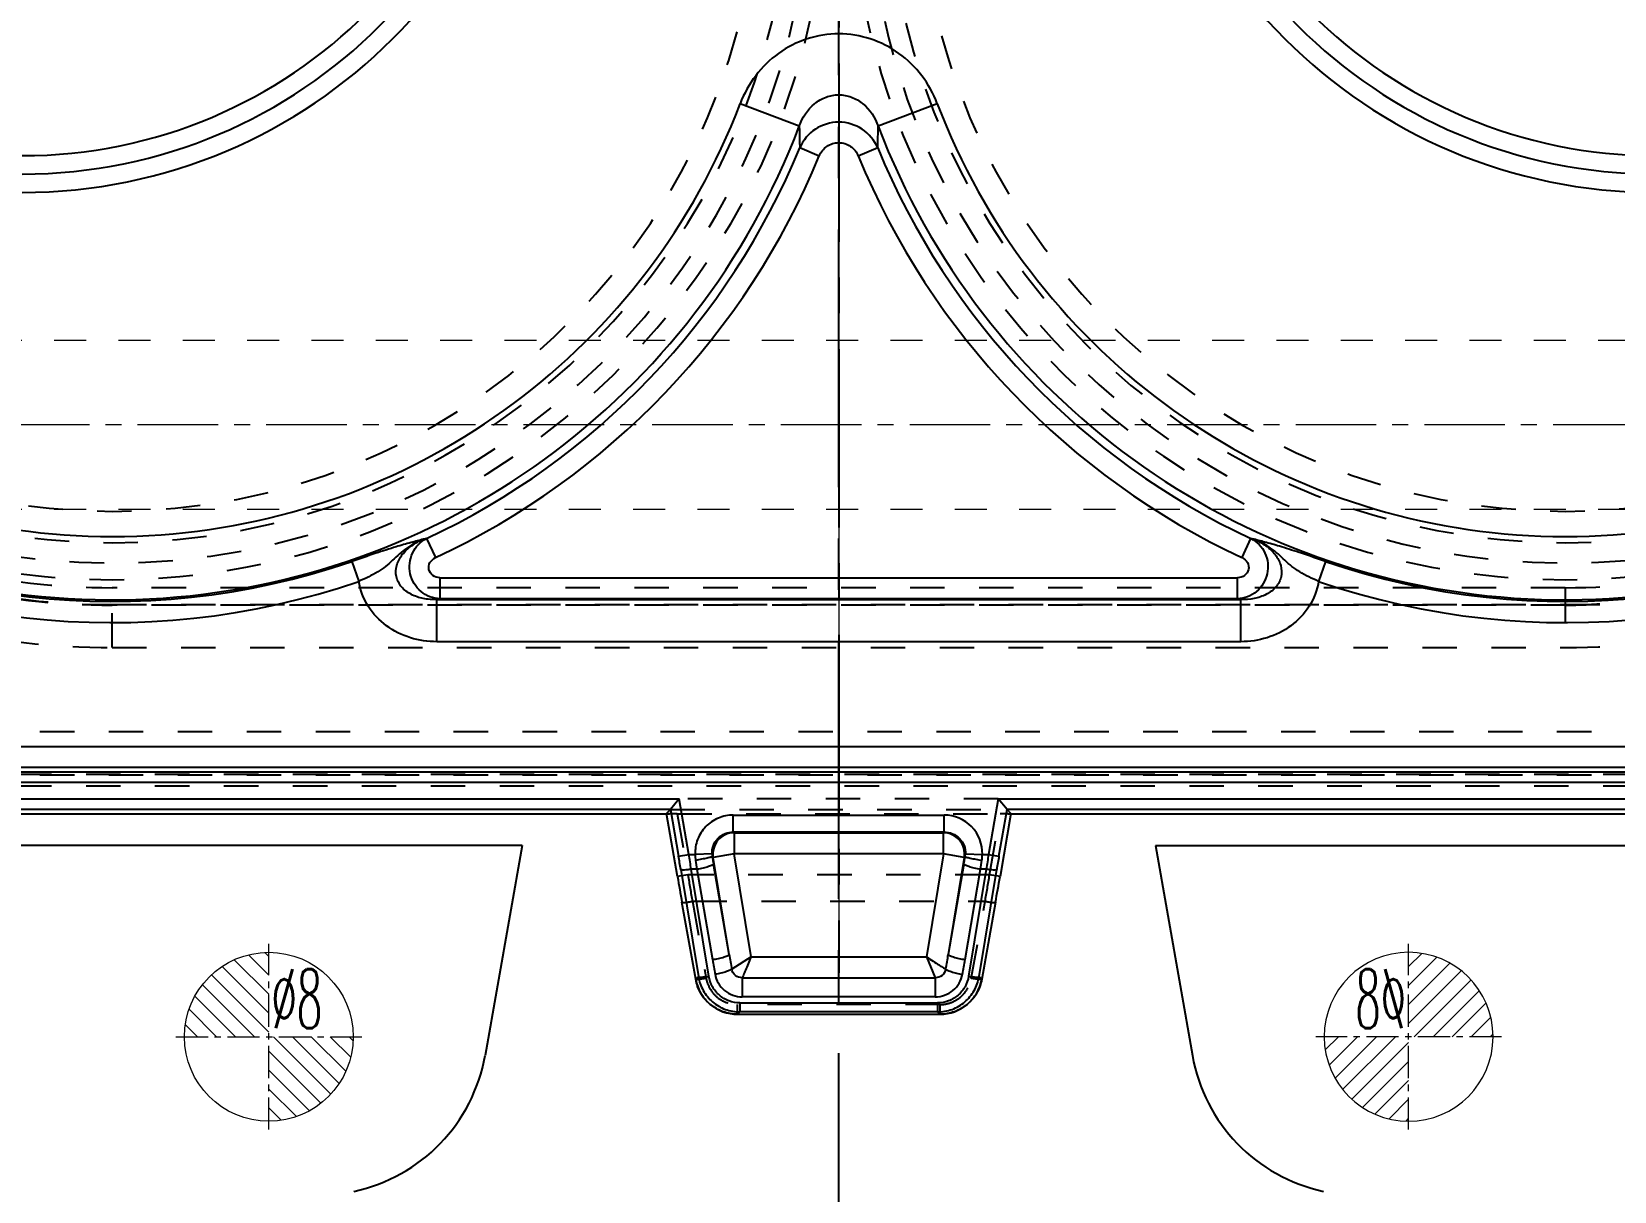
# Model space of a CAD drawing. Header units: millimetres. Extents: x 1727 to 4210, y -6182 to 759.
# Drawn here: x 2524 to 2599, y -1330 to -1275.1 of the extents above; entities that cross this region are included whole.
import ezdxf
from ezdxf.enums import TextEntityAlignment as Align

# ---------------------------------------------------------------- set-up
doc = ezdxf.new("R2010")
doc.units = ezdxf.units.MM
doc.header["$LTSCALE"] = 16.335
doc.linetypes.add('CENTER', pattern=[0.6, 0.375, -0.075, 0.075, -0.075])
doc.linetypes.add('HIDDEN', pattern=[0.2, 0.1, -0.1])
doc.layers.get('0').update_dxf_attribs({"linetype": 'CONTINUOUS'})
for name, color, linetype, lineweight in [('cool', 153, 'HIDDEN', 9), ('epin', 13, 'CONTINUOUS', 9), ('moldbase', 7, 'CONTINUOUS', 20)]:
    doc.layers.add(name, color=color, linetype=linetype, lineweight=lineweight)
doc.layers.add('DEFAULT_2', color=8, linetype='HIDDEN')
doc.styles.add('TXT05', font='txt.shx', dxfattribs={"width": 0.5, "bigfont": 'gbcbig.shx'})

# ---------------------------------------------------------------- blocks, each defined once
blk = doc.blocks.new('124')
at = {"layer": 'cool', "ltscale": 0.932966}
for p, q in [((10.142, -1344.709), (401.482, -1344.709)), ((10.142, -1352.709), (401.482, -1352.709))]:
    blk.add_line(p, q, dxfattribs=at)
at = {"layer": 'cool', "color": 1, "linetype": 'CENTER', "ltscale": 0.621977}
blk.add_line((-4.188, -1348.709), (415.812, -1348.709), dxfattribs=at)
blk = doc.blocks.new('epin_ejp_8')
at = {"layer": 'epin'}
h = blk.add_hatch(dxfattribs=at)
h.set_pattern_fill('_ANSI31', color=123, scale=0.2, angle=90, style=0)
h.set_pattern_definition([(135, (-263.1036, 1313.3417), (-0.4490128, -0.4490128), [])])
h.paths.add_polyline_path([(0, 4, 0.414214), (-4, 0), (0, 0)])
h.paths.add_polyline_path([(4, 0), (0, 0), (0, -4, 0.414214)])
at = {"layer": 'epin', "color": 1, "linetype": 'CENTER', "ltscale": 0.248791}
for p, q in [((0, -4.4), (0, 4.4)), ((-4.4, 0), (4.4, 0))]:
    blk.add_line(p, q, dxfattribs=at)
at = {"layer": 'epin'}
blk.add_circle((0, 0), 4, dxfattribs=at)
at = {"layer": 'epin', "color": 6, "style": 'TXT05', "width": 0.5}
blk.add_text('%%c8', height=2.8, dxfattribs=at).set_placement((1.327, 1.8), align=Align.MIDDLE)
blk = doc.blocks.new('01')
at = {"layer": 'epin'}
blk.add_blockref('epin_ejp_8', (2535.273, -1322.709), dxfattribs=at)
at = {"layer": 'epin', "xscale": -1}
blk.add_blockref('epin_ejp_8', (2589.273, -1322.709), dxfattribs=at)

msp = doc.modelspace()

# ---------------------------------------------------------------- linework, layer by layer
at = {"color": 1, "linetype": 'CENTER', "ltscale": 1.990328}
msp.add_line((2562.273, -1413.709), (2562.273, -1063.709), dxfattribs=at)
at = {"color": 1, "linetype": 'CENTER', "ltscale": 1.38079}
msp.add_line((2562.273, -1127.731), (2562.273, -1319.686), dxfattribs=at)
at = {"color": 7, "linetype": 'Continuous'}
for p, q in [((2560.405, -1279.574), (2557.603, -1278.507)), ((2566.943, -1278.507), (2564.141, -1279.574)), ((2561.349, -1280.985), (2560.425, -1280.604)), ((2564.121, -1280.604), (2563.197, -1280.985)), ((2542.745, -1299.105), (2542.601, -1299.136)), ((2542.745, -1299.105), (2543.168, -1300.011)), ((2581.379, -1300.011), (2581.801, -1299.105)), ((2581.946, -1299.136), (2581.801, -1299.105)), ((2539.212, -1300.191), (2539.537, -1301.136)), ((2585.335, -1300.191), (2585.01, -1301.136)), ((2543.379, -1300.964), (2581.167, -1300.964)), ((2543.379, -1300.964), (2543.379, -1301.963)), ((2581.167, -1301.963), (2581.167, -1300.964)), ((2543.229, -1301.996), (2581.317, -1301.996)), ((2543.229, -1303.995), (2543.229, -1301.996)), ((2581.167, -1301.963), (2543.379, -1301.963)), ((2581.317, -1303.995), (2581.317, -1301.996)), ((2581.317, -1303.995), (2543.229, -1303.995)), ((2454.738, -1308.956), (2669.808, -1308.956)), ((2669.808, -1309.958), (2454.738, -1309.958)), ((2454.738, -1310.166), (2669.808, -1310.166)), ((2669.808, -1310.667), (2454.738, -1310.667)), ((2454.738, -1311.443), (2554.719, -1311.443)), ((2554.297, -1311.944), (2454.738, -1311.944)), ((2454.738, -1312.149), (2554.113, -1312.149)), ((2554.297, -1311.944), (2554.113, -1312.129)), ((2554.632, -1315.123), (2554.113, -1312.129)), ((2554.719, -1311.443), (2554.296, -1311.944)), ((2554.297, -1311.944), (2554.681, -1314.156)), ((2555.175, -1314.07), (2554.719, -1311.443)), ((2569.827, -1311.443), (2569.371, -1314.07)), ((2569.827, -1311.443), (2669.808, -1311.443)), ((2570.25, -1311.944), (2569.827, -1311.443)), ((2569.865, -1314.156), (2570.249, -1311.944)), ((2570.434, -1312.129), (2569.914, -1315.123)), ((2669.808, -1311.944), (2570.25, -1311.944)), ((2570.434, -1312.129), (2570.25, -1311.944)), ((2570.434, -1312.149), (2669.808, -1312.149)), ((2557.274, -1313.009), (2557.274, -1312.206)), ((2557.275, -1312.206), (2567.272, -1312.206)), ((2567.272, -1313.009), (2567.272, -1312.206)), ((2567.272, -1313.009), (2557.274, -1313.009)), ((2557.274, -1313.009), (2557.314, -1313.043)), ((2557.314, -1313.043), (2567.232, -1313.043)), ((2557.314, -1313.043), (2557.314, -1314.047)), ((2567.232, -1313.043), (2567.272, -1313.009)), ((2567.232, -1314.047), (2567.232, -1313.043)), ((2554.681, -1314.156), (2555.175, -1314.07)), ((2555.175, -1314.07), (2555.468, -1314.07)), ((2556.271, -1314.044), (2555.468, -1314.07)), ((2556.284, -1314.176), (2556.324, -1314.21)), ((2557.314, -1314.047), (2556.324, -1314.21)), ((2557.082, -1318.809), (2556.324, -1314.21)), ((2567.232, -1314.047), (2557.314, -1314.047)), ((2558.119, -1318.927), (2557.314, -1314.047)), ((2567.232, -1314.047), (2566.428, -1318.927)), ((2568.222, -1314.21), (2567.232, -1314.047)), ((2568.222, -1314.21), (2567.464, -1318.809)), ((2568.222, -1314.21), (2568.262, -1314.176)), ((2568.276, -1314.044), (2569.078, -1314.07)), ((2569.078, -1314.07), (2569.371, -1314.07)), ((2569.371, -1314.07), (2569.865, -1314.156)), ((2554.788, -1314.79), (2555.624, -1319.861)), ((2555.552, -1314.775), (2555.282, -1314.775)), ((2556.118, -1319.845), (2555.282, -1314.775)), ((2555.552, -1314.775), (2556.29, -1319.052)), ((2557.082, -1318.809), (2556.345, -1314.531)), ((2568.202, -1314.531), (2567.464, -1318.809)), ((2568.256, -1319.052), (2568.994, -1314.775)), ((2569.264, -1314.775), (2568.428, -1319.845)), ((2568.922, -1319.861), (2569.758, -1314.79)), ((2569.264, -1314.775), (2568.994, -1314.775)), ((2555.498, -1319.986), (2554.846, -1316.337)), ((2569.7, -1316.337), (2569.048, -1319.986)), ((2558.119, -1318.927), (2557.202, -1319.508)), ((2558.119, -1318.927), (2566.428, -1318.927)), ((2566.428, -1318.927), (2566.846, -1319.913)), ((2555.498, -1319.986), (2555.624, -1319.861)), ((2555.498, -1319.989), (2555.498, -1319.986)), ((2557.7, -1319.913), (2566.846, -1319.913)), ((2557.7, -1319.913), (2557.7, -1320.815)), ((2566.846, -1319.913), (2566.846, -1320.815)), ((2568.922, -1319.861), (2569.048, -1319.986)), ((2569.048, -1319.986), (2569.048, -1319.989)), ((2557.592, -1321.102), (2566.954, -1321.102)), ((2557.592, -1321.102), (2557.592, -1321.533)), ((2566.845, -1320.815), (2557.701, -1320.815)), ((2566.954, -1321.102), (2566.954, -1321.533)), ((2557.481, -1321.644), (2557.592, -1321.533)), ((2557.481, -1321.644), (2567.065, -1321.644)), ((2557.481, -1321.644), (2557.481, -1321.645)), ((2566.954, -1321.533), (2557.592, -1321.533)), ((2566.954, -1321.533), (2567.065, -1321.644)), ((2567.065, -1321.645), (2567.065, -1321.644))]:
    msp.add_line(p, q, dxfattribs=at)
at = {"color": 2}
for p, q in [((2547.273, -1313.649), (2474.273, -1313.649)), ((2547.273, -1313.649), (2545.519, -1323.596)), ((2577.273, -1313.649), (2650.273, -1313.649)), ((2577.273, -1313.649), (2579.027, -1323.596))]:
    msp.add_line(p, q, dxfattribs=at)
at = {"color": 7, "linetype": 'Continuous'}
for centre, radius, start, end in [((2523.581, -1257.879), 24.83, 270, 360), ((2523.581, -1257.879), 23.96, 270, 0), ((2523.581, -1257.879), 23.089, 270, 0), ((2600.966, -1257.879), 24.83, 180, 270), ((2600.966, -1257.879), 23.96, 180, 270), ((2600.966, -1257.879), 23.089, 180, 270), ((2527.852, -1267.175), 31.836, 209.20434, 339.14831), ((2596.694, -1267.175), 31.836, 200.85169, 330.79566), ((2527.852, -1267.175), 34.835, 206.67461, 339.14836), ((2562.273, -1281.393), 2.01, 23.12697, 156.87024), ((2596.694, -1267.175), 34.835, 200.85164, 333.32539), ((2527.852, -1267.175), 35.233, 295.00586, 337.59541), ((2596.694, -1267.175), 35.233, 202.40459, 244.99414), ((2527.852, -1267.175), 36.232, 295.00589, 337.5953), ((2596.694, -1267.175), 36.232, 202.4047, 244.99414), ((2527.852, -1267.175), 34.916, 238.03587, 288.9835), ((2596.694, -1267.175), 34.916, 251.01485, 301.96247), ((2527.852, -1267.175), 35.915, 238.03475, 288.98671), ((2596.694, -1267.175), 35.915, 251.01372, 301.96567), ((2527.686, -1228.296), 75.32, 281.9067, 282.02728), ((2596.881, -1228.198), 75.421, 257.97267, 258.09308), ((2567.273, -1314.012), 1.805, 358.1475, 90.05338), ((2557.318, -1314.05), 1.007, 90.22949, 189.13309), ((2567.228, -1314.05), 1.007, 350.86691, 89.77051), ((2479.576, -1327.194), 76.228, 9.36482, 9.8482), ((2462.504, -1328.547), 93.795, 8.44355, 8.87888), ((2557.974, -1314.002), 2.507, 181.55097, 188.02347), ((2668.882, -1298.364), 114.511, 188.02588, 188.23942), ((2557.245, -1314.01), 0.975, 182.01001, 189.81663), ((2636.837, -1300.655), 81.68, 189.52857, 189.78111), ((2487.717, -1300.657), 81.671, 350.21888, 350.47144), ((2567.301, -1314.01), 0.975, 350.18365, 357.98941), ((2455.692, -1298.368), 114.484, 351.76055, 351.97415), ((2566.572, -1314.002), 2.507, 351.97649, 358.44908), ((2661.488, -1328.463), 93.235, 171.11981, 171.55776), ((2644.687, -1327.146), 75.941, 170.15089, 170.63609), ((2798.203, -1272.843), 247.213, 189.84752, 190.13317), ((2326.454, -1272.862), 247.101, 349.86677, 350.15255), ((2720.856, -1291.123), 166.098, 189.59516, 189.83966), ((2403.699, -1291.124), 166.089, 350.16031, 350.40483), ((2647.307, -1303.361), 92.359, 189.78143, 190.2215), ((2477.243, -1303.362), 92.356, 349.77838, 350.21847), ((2557.479, -1319.632), 2.013, 190.21215, 270.07098), ((2567.067, -1319.632), 2.013, 269.92907, 349.78779)]:
    msp.add_arc(centre, radius, start, end, dxfattribs=at)
at = {"color": 2}
for centre, start, end in [((2537.641, -1322.207), 282, 350), ((2586.906, -1322.207), 190, 258)]:
    msp.add_arc(centre, 8, start, end, dxfattribs=at)
at = {"color": 7, "linetype": 'Continuous'}
for points, knots in [([(2566.943, -1278.507), (2566.763, -1278.035), (2566.266, -1277.136), (2565.167, -1276.06), (2563.794, -1275.361), (2562.273, -1275.118), (2560.751, -1275.362), (2559.379, -1276.061), (2558.28, -1277.136), (2557.783, -1278.035), (2557.603, -1278.507)], [0, 0, 0, 0, 0.125052, 0.250078, 0.375054, 0.500036, 0.625012, 0.749977, 0.874973, 1, 1, 1, 1]), ([(2560.405, -1279.574), (2560.543, -1279.167), (2560.914, -1278.592), (2561.655, -1278.166), (2562.273, -1278.047), (2562.891, -1278.166), (2563.632, -1278.591), (2564.003, -1279.167), (2564.141, -1279.574)], [0, 0, 0, 0, 0.255471, 0.379135, 0.499993, 0.620855, 0.744516, 1, 1, 1, 1]), ([(2560.405, -1279.574), (2560.407, -1279.662), (2560.413, -1280.005), (2560.42, -1280.348), (2560.425, -1280.604)], [0, 0, 0, 0, 0.255924, 1, 1, 1, 1]), ([(2564.121, -1280.604), (2564.123, -1280.52), (2564.13, -1280.177), (2564.136, -1279.834), (2564.141, -1279.574)], [0, 0, 0, 0, 0.244288, 1, 1, 1, 1]), ([(2561.349, -1280.985), (2561.424, -1280.804), (2561.68, -1280.477), (2562.273, -1280.29), (2562.866, -1280.477), (2563.123, -1280.804), (2563.197, -1280.985)], [0, 0, 0, 0, 0.250299, 0.500024, 0.749739, 1, 1, 1, 1]), ([(2542.601, -1299.136), (2542.404, -1299.19), (2541.97, -1299.306), (2541.216, -1299.522), (2540.283, -1299.825), (2539.588, -1300.062), (2539.21, -1300.192)], [0, 0, 0, 0, 0.171914, 0.379775, 0.662166, 1, 1, 1, 1]), ([(2542.601, -1299.136), (2542.322, -1299.244), (2541.923, -1299.459), (2541.457, -1299.831), (2541.139, -1300.14), (2540.81, -1300.44), (2540.429, -1300.702), (2539.998, -1300.928), (2539.694, -1301.068), (2539.537, -1301.136)], [0, 0, 0, 0, 0.243324, 0.364858, 0.484885, 0.604112, 0.727531, 0.860319, 1, 1, 1, 1]), ([(2543.229, -1301.996), (2543.016, -1302.005), (2542.595, -1301.977), (2542.011, -1301.783), (2541.538, -1301.433), (2541.269, -1300.925), (2541.298, -1300.352), (2541.581, -1299.837), (2542.032, -1299.418), (2542.403, -1299.216), (2542.601, -1299.136)], [0, 0, 0, 0, 0.135132, 0.264673, 0.386245, 0.50014, 0.613806, 0.735073, 0.864615, 1, 1, 1, 1]), ([(2543.379, -1301.963), (2543.218, -1301.958), (2542.893, -1301.892), (2542.465, -1301.637), (2542.138, -1301.252), (2541.95, -1300.781), (2541.921, -1300.274), (2542.054, -1299.787), (2542.335, -1299.375), (2542.601, -1299.178), (2542.745, -1299.105)], [0, 0, 0, 0, 0.122721, 0.246993, 0.372917, 0.500027, 0.627077, 0.75304, 0.877303, 1, 1, 1, 1]), ([(2581.801, -1299.105), (2581.945, -1299.178), (2582.212, -1299.375), (2582.492, -1299.787), (2582.625, -1300.274), (2582.596, -1300.781), (2582.408, -1301.252), (2582.082, -1301.637), (2581.653, -1301.892), (2581.328, -1301.958), (2581.167, -1301.963)], [0, 0, 0, 0, 0.1227, 0.246967, 0.372895, 0.500008, 0.627055, 0.753013, 0.877282, 1, 1, 1, 1]), ([(2581.946, -1299.136), (2582.143, -1299.216), (2582.514, -1299.418), (2582.966, -1299.837), (2583.249, -1300.353), (2583.277, -1300.927), (2583.008, -1301.433), (2582.535, -1301.784), (2581.95, -1301.977), (2581.53, -1302.005), (2581.317, -1301.996)], [0, 0, 0, 0, 0.13544, 0.265057, 0.3864, 0.5001, 0.613964, 0.735464, 0.864929, 1, 1, 1, 1]), ([(2585.01, -1301.136), (2584.852, -1301.069), (2584.548, -1300.929), (2584.117, -1300.702), (2583.736, -1300.44), (2583.407, -1300.14), (2583.089, -1299.831), (2582.624, -1299.459), (2582.224, -1299.244), (2581.946, -1299.136)], [0, 0, 0, 0, 0.139681, 0.272467, 0.395914, 0.515123, 0.635146, 0.756682, 1, 1, 1, 1]), ([(2585.335, -1300.191), (2584.957, -1300.061), (2584.262, -1299.825), (2583.33, -1299.522), (2582.576, -1299.306), (2582.142, -1299.19), (2581.946, -1299.136)], [0, 0, 0, 0, 0.337856, 0.62021, 0.82807, 1, 1, 1, 1]), ([(2543.379, -1300.964), (2543.262, -1300.964), (2543.025, -1300.896), (2542.814, -1300.589), (2542.875, -1300.222), (2543.061, -1300.06), (2543.168, -1300.011)], [0, 0, 0, 0, 0.255947, 0.499788, 0.743762, 1, 1, 1, 1]), ([(2581.379, -1300.011), (2581.485, -1300.06), (2581.671, -1300.222), (2581.733, -1300.589), (2581.522, -1300.895), (2581.285, -1300.964), (2581.167, -1300.964)], [0, 0, 0, 0, 0.25595, 0.499771, 0.743766, 1, 1, 1, 1]), ([(2543.229, -1303.995), (2542.807, -1303.995), (2541.959, -1303.87), (2540.807, -1303.297), (2539.916, -1302.362), (2539.606, -1301.551), (2539.537, -1301.136)], [0, 0, 0, 0, 0.250243, 0.500356, 0.750285, 1, 1, 1, 1]), ([(2585.01, -1301.136), (2584.941, -1301.551), (2584.63, -1302.362), (2583.739, -1303.297), (2582.588, -1303.87), (2581.739, -1303.995), (2581.317, -1303.995)], [0, 0, 0, 0, 0.249725, 0.499632, 0.749711, 1, 1, 1, 1]), ([(2557.275, -1312.206), (2557.035, -1312.208), (2556.55, -1312.302), (2555.942, -1312.722), (2555.541, -1313.342), (2555.463, -1313.83), (2555.468, -1314.07)], [0, 0, 0, 0, 0.250016, 0.500002, 0.749986, 1, 1, 1, 1]), ([(2556.271, -1314.044), (2556.261, -1313.783), (2556.466, -1313.23), (2557.013, -1313.008), (2557.274, -1313.009)], [0, 0, 0, 0, 0.4999, 1, 1, 1, 1]), ([(2567.272, -1313.009), (2567.533, -1313.009), (2568.08, -1313.23), (2568.285, -1313.783), (2568.276, -1314.044)], [0, 0, 0, 0, 0.500099, 1, 1, 1, 1]), ([(2556.284, -1314.176), (2556.28, -1314.182), (2556.256, -1314.191), (2556.211, -1314.207), (2556.134, -1314.226), (2556.034, -1314.25), (2555.911, -1314.275), (2555.729, -1314.311), (2555.587, -1314.336), (2555.492, -1314.352)], [0, 0, 0, 0, 0.026823, 0.087127, 0.183744, 0.313427, 0.470338, 0.644217, 1, 1, 1, 1]), ([(2568.262, -1314.176), (2568.266, -1314.182), (2568.29, -1314.191), (2568.336, -1314.207), (2568.412, -1314.226), (2568.513, -1314.25), (2568.635, -1314.275), (2568.818, -1314.311), (2568.959, -1314.336), (2569.054, -1314.352)], [0, 0, 0, 0, 0.026823, 0.087128, 0.183745, 0.313427, 0.470339, 0.644217, 1, 1, 1, 1]), ([(2555.282, -1314.775), (2555.223, -1314.784), (2555.111, -1314.8), (2554.963, -1314.811), (2554.862, -1314.812), (2554.809, -1314.803), (2554.792, -1314.795), (2554.788, -1314.79)], [0, 0, 0, 0, 0.36305, 0.675371, 0.894743, 0.961623, 1, 1, 1, 1]), ([(2556.345, -1314.531), (2556.343, -1314.542), (2556.319, -1314.563), (2556.271, -1314.589), (2556.196, -1314.62), (2556.055, -1314.667), (2555.838, -1314.722), (2555.652, -1314.758), (2555.552, -1314.775)], [0, 0, 0, 0, 0.037246, 0.103587, 0.200155, 0.324189, 0.637686, 1, 1, 1, 1]), ([(2568.994, -1314.775), (2568.894, -1314.758), (2568.709, -1314.722), (2568.492, -1314.667), (2568.35, -1314.62), (2568.275, -1314.589), (2568.227, -1314.563), (2568.204, -1314.542), (2568.202, -1314.531)], [0, 0, 0, 0, 0.362149, 0.675533, 0.799653, 0.896328, 0.962728, 1, 1, 1, 1]), ([(2569.758, -1314.79), (2569.755, -1314.795), (2569.737, -1314.803), (2569.685, -1314.812), (2569.583, -1314.811), (2569.435, -1314.8), (2569.324, -1314.784), (2569.264, -1314.775)], [0, 0, 0, 0, 0.038373, 0.105246, 0.324629, 0.636956, 1, 1, 1, 1]), ([(2556.29, -1319.052), (2556.386, -1319.036), (2556.571, -1319), (2556.79, -1318.945), (2556.937, -1318.897), (2557.012, -1318.865), (2557.059, -1318.839), (2557.08, -1318.818), (2557.082, -1318.809)], [0, 0, 0, 0, 0.348799, 0.675616, 0.804907, 0.902512, 0.965866, 1, 1, 1, 1]), ([(2558.119, -1318.927), (2558.071, -1319.036), (2557.984, -1319.245), (2557.863, -1319.531), (2557.768, -1319.75), (2557.719, -1319.871), (2557.7, -1319.913)], [0, 0, 0, 0, 0.333827, 0.634928, 0.868788, 1, 1, 1, 1]), ([(2566.428, -1318.927), (2566.533, -1318.995), (2566.735, -1319.121), (2567.007, -1319.293), (2567.205, -1319.421), (2567.311, -1319.485), (2567.344, -1319.508)], [0, 0, 0, 0, 0.34814, 0.657869, 0.888681, 1, 1, 1, 1]), ([(2567.464, -1318.809), (2567.466, -1318.818), (2567.487, -1318.839), (2567.534, -1318.865), (2567.609, -1318.897), (2567.756, -1318.945), (2567.975, -1319), (2568.16, -1319.036), (2568.256, -1319.052)], [0, 0, 0, 0, 0.034135, 0.097488, 0.195093, 0.324384, 0.651201, 1, 1, 1, 1]), ([(2557.202, -1319.508), (2557.196, -1319.518), (2557.171, -1319.537), (2557.12, -1319.564), (2557.044, -1319.595), (2556.901, -1319.643), (2556.688, -1319.697), (2556.507, -1319.734), (2556.413, -1319.75)], [0, 0, 0, 0, 0.04086, 0.110603, 0.209244, 0.335693, 0.655161, 1, 1, 1, 1]), ([(2557.7, -1319.913), (2557.585, -1319.915), (2557.348, -1319.835), (2557.222, -1319.619), (2557.202, -1319.508)], [0, 0, 0, 0, 0.502819, 1, 1, 1, 1]), ([(2567.344, -1319.508), (2567.324, -1319.619), (2567.198, -1319.836), (2566.961, -1319.914), (2566.846, -1319.913)], [0, 0, 0, 0, 0.498253, 1, 1, 1, 1]), ([(2567.344, -1319.508), (2567.35, -1319.518), (2567.376, -1319.537), (2567.427, -1319.564), (2567.503, -1319.595), (2567.646, -1319.643), (2567.859, -1319.697), (2568.039, -1319.734), (2568.133, -1319.75)], [0, 0, 0, 0, 0.041076, 0.111181, 0.210203, 0.336914, 0.656204, 1, 1, 1, 1]), ([(2557.481, -1321.644), (2557.248, -1321.644), (2556.779, -1321.562), (2556.162, -1321.206), (2555.703, -1320.662), (2555.539, -1320.215), (2555.498, -1319.986)], [0, 0, 0, 0, 0.250237, 0.500387, 0.750318, 1, 1, 1, 1]), ([(2555.624, -1319.861), (2555.628, -1319.866), (2555.647, -1319.874), (2555.699, -1319.882), (2555.797, -1319.882), (2555.944, -1319.871), (2556.056, -1319.855), (2556.118, -1319.845)], [0, 0, 0, 0, 0.041226, 0.112105, 0.324524, 0.621759, 1, 1, 1, 1]), ([(2555.624, -1319.861), (2555.663, -1320.09), (2555.821, -1320.539), (2556.273, -1321.089), (2556.889, -1321.45), (2557.359, -1321.533), (2557.592, -1321.533)], [0, 0, 0, 0, 0.249552, 0.499358, 0.749522, 1, 1, 1, 1]), ([(2557.592, -1321.102), (2557.417, -1321.102), (2557.063, -1321.039), (2556.602, -1320.767), (2556.264, -1320.354), (2556.147, -1320.017), (2556.118, -1319.845)], [0, 0, 0, 0, 0.251014, 0.501439, 0.75106, 1, 1, 1, 1]), ([(2556.413, -1319.751), (2556.44, -1319.898), (2556.547, -1320.186), (2556.845, -1320.536), (2557.245, -1320.763), (2557.55, -1320.815), (2557.701, -1320.815)], [0, 0, 0, 0, 0.248906, 0.498525, 0.748977, 1, 1, 1, 1]), ([(2566.845, -1320.815), (2566.996, -1320.815), (2567.301, -1320.763), (2567.701, -1320.536), (2568, -1320.186), (2568.107, -1319.898), (2568.133, -1319.751)], [0, 0, 0, 0, 0.251023, 0.501475, 0.751094, 1, 1, 1, 1]), ([(2568.428, -1319.845), (2568.4, -1320.017), (2568.282, -1320.354), (2567.945, -1320.767), (2567.483, -1321.039), (2567.129, -1321.102), (2566.954, -1321.102)], [0, 0, 0, 0, 0.248937, 0.498567, 0.748996, 1, 1, 1, 1]), ([(2566.954, -1321.533), (2567.187, -1321.533), (2567.658, -1321.45), (2568.273, -1321.089), (2568.725, -1320.539), (2568.884, -1320.09), (2568.922, -1319.861)], [0, 0, 0, 0, 0.250486, 0.500646, 0.750447, 1, 1, 1, 1]), ([(2569.048, -1319.986), (2569.007, -1320.215), (2568.843, -1320.662), (2568.384, -1321.206), (2567.767, -1321.562), (2567.298, -1321.644), (2567.065, -1321.644)], [0, 0, 0, 0, 0.249682, 0.499612, 0.749763, 1, 1, 1, 1]), ([(2568.428, -1319.845), (2568.49, -1319.855), (2568.602, -1319.871), (2568.749, -1319.882), (2568.847, -1319.882), (2568.899, -1319.874), (2568.918, -1319.866), (2568.922, -1319.861)], [0, 0, 0, 0, 0.378241, 0.675476, 0.887895, 0.958774, 1, 1, 1, 1])]:
    msp.add_open_spline(points, degree=3, knots=knots, dxfattribs=at)
at = {"layer": 'DEFAULT_2', "color": 8, "linetype": 'HIDDEN'}
for p, q in [((2596.694, -1301.436), (2527.852, -1301.436)), ((2527.852, -1304.27), (2527.852, -1301.436)), ((2596.694, -1301.436), (2596.694, -1304.27)), ((2527.852, -1302.238), (2596.694, -1302.238)), ((2596.694, -1302.265), (2527.852, -1302.265)), ((2527.852, -1304.27), (2596.694, -1304.27)), ((2669.808, -1308.264), (2454.738, -1308.264)), ((2454.738, -1310.269), (2669.808, -1310.269)), ((2669.808, -1310.317), (2454.738, -1310.317)), ((2454.738, -1310.818), (2669.808, -1310.818)), ((2554.113, -1312.149), (2554.261, -1312.149)), ((2554.297, -1311.944), (2570.25, -1311.944)), ((2554.624, -1312.141), (2569.922, -1312.141)), ((2554.624, -1312.141), (2555.127, -1315.037)), ((2569.827, -1311.443), (2554.719, -1311.443)), ((2569.42, -1315.037), (2569.922, -1312.141)), ((2570.285, -1312.149), (2570.434, -1312.149)), ((2555.127, -1315.037), (2554.632, -1315.123)), ((2569.42, -1315.037), (2555.127, -1315.037)), ((2569.914, -1315.123), (2569.42, -1315.037)), ((2555.34, -1316.293), (2569.206, -1316.293)), ((2555.34, -1316.293), (2555.993, -1319.943)), ((2568.554, -1319.943), (2569.206, -1316.293)), ((2567.065, -1321.184), (2557.481, -1321.184)), ((2557.481, -1321.645), (2557.481, -1321.184)), ((2567.065, -1321.184), (2567.065, -1321.645))]:
    msp.add_line(p, q, dxfattribs=at)
for centre, radius, start, end in [((2527.852, -1267.175), 33.886, 102.47454, 77.52546), ((2596.694, -1267.175), 33.886, 102.47454, 77.52546), ((2527.852, -1267.175), 33.094, 102.47454, 77.52546), ((2596.694, -1267.175), 33.094, 102.47454, 77.52546), ((2527.852, -1267.175), 32.128, 100.30331, 79.69669), ((2596.694, -1267.175), 32.128, 100.30331, 79.69669), ((2527.852, -1267.175), 30.644, 97.63481, 82.36519), ((2596.694, -1267.175), 30.644, 97.63481, 82.36519), ((2527.852, -1267.175), 34.261, 257.02103, 270), ((2596.694, -1267.175), 34.261, 270, 282.97897), ((2527.852, -1267.175), 35.09, 257.02103, 270), ((2527.852, -1267.175), 35.063, 257.02103, 270), ((2596.694, -1267.175), 35.063, 270, 282.97897), ((2596.694, -1267.175), 35.09, 270, 282.97897), ((2527.852, -1267.175), 37.096, 257.02103, 270), ((2596.694, -1267.175), 37.096, 270, 282.97897), ((2815.245, -1271.39), 263.755, 189.52537, 189.80206), ((2309.395, -1271.406), 263.66, 350.19789, 350.47468)]:
    msp.add_arc(centre, radius, start, end, dxfattribs=at)
for centre, start_param, end_param in [((2554.622, -1312.13), 3.090055, 3.925977), ((2554.628, -1312.167), 1.579783, 2.375182), ((2569.918, -1312.167), 0.76641, 1.561809), ((2569.924, -1312.13), -0.784384, 0.051538)]:
    msp.add_ellipse(centre, major_axis=(0.51, 0), ratio=0.051631, start_param=start_param, end_param=end_param, dxfattribs=at)
for points, knots in [([(2554.846, -1316.337), (2554.845, -1316.34), (2554.853, -1316.346), (2554.863, -1316.347), (2554.887, -1316.349), (2554.927, -1316.348), (2554.988, -1316.343), (2555.063, -1316.335), (2555.182, -1316.32), (2555.276, -1316.304), (2555.34, -1316.293)], [0, 0, 0, 0, 0.018526, 0.039543, 0.069752, 0.157674, 0.280094, 0.432063, 0.608108, 1, 1, 1, 1]), ([(2569.206, -1316.293), (2569.27, -1316.304), (2569.364, -1316.32), (2569.484, -1316.335), (2569.559, -1316.344), (2569.619, -1316.348), (2569.659, -1316.349), (2569.683, -1316.347), (2569.693, -1316.346), (2569.701, -1316.34), (2569.7, -1316.337)], [0, 0, 0, 0, 0.392169, 0.568451, 0.720383, 0.842639, 0.930449, 0.960579, 0.98152, 1, 1, 1, 1]), ([(2555.993, -1319.942), (2555.93, -1319.953), (2555.815, -1319.972), (2555.678, -1319.99), (2555.59, -1319.997), (2555.542, -1319.998), (2555.516, -1319.997), (2555.499, -1319.993), (2555.498, -1319.989)], [0, 0, 0, 0, 0.379393, 0.701655, 0.824959, 0.917019, 0.975033, 1, 1, 1, 1]), ([(2555.993, -1319.943), (2556.023, -1320.114), (2556.147, -1320.449), (2556.491, -1320.857), (2556.954, -1321.123), (2557.307, -1321.184), (2557.481, -1321.184)], [0, 0, 0, 0, 0.249626, 0.499483, 0.749632, 1, 1, 1, 1]), ([(2567.065, -1321.184), (2567.24, -1321.184), (2567.592, -1321.123), (2568.055, -1320.857), (2568.4, -1320.449), (2568.523, -1320.114), (2568.554, -1319.943)], [0, 0, 0, 0, 0.250368, 0.500517, 0.750374, 1, 1, 1, 1]), ([(2569.048, -1319.989), (2569.047, -1319.993), (2569.03, -1319.997), (2569.004, -1319.998), (2568.956, -1319.997), (2568.868, -1319.99), (2568.731, -1319.972), (2568.616, -1319.953), (2568.554, -1319.942)], [0, 0, 0, 0, 0.025066, 0.08323, 0.17539, 0.298842, 0.620862, 1, 1, 1, 1])]:
    msp.add_open_spline(points, degree=3, knots=knots, dxfattribs=at)
at = {"layer": 'moldbase', "color": 1, "linetype": 'CENTER', "ltscale": 3.731864}
msp.add_line((2562.273, -958.709), (2562.273, -1558.709), dxfattribs=at)

# ---------------------------------------------------------------- block references
for name, p in [('01', (0, 0)), ('124', (2356.462, 55))]:
    msp.add_blockref(name, p)

doc.saveas('drawing.dxf')
